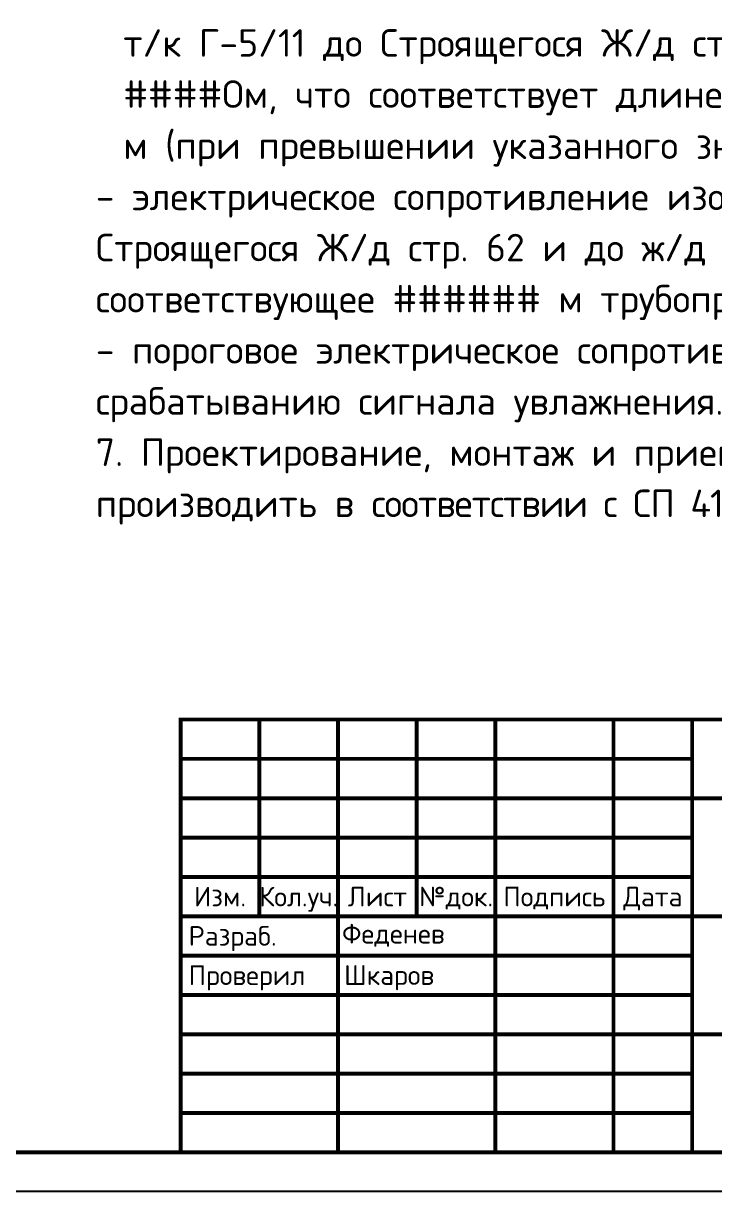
# Model space of a CAD drawing. Header units: millimetres. Extents: x -112426 to 6776, y 1218 to 38707.
# Drawn here: x 1495.2 to 1583, y 1401.8 to 1550.3 of the extents above; entities that cross this region are included whole.
import ezdxf
from ezdxf.enums import TextEntityAlignment as Align

# ---------------------------------------------------------------- set-up
doc = ezdxf.new("R2010")
doc.units = ezdxf.units.MM
doc.layers.add('Размер 3.5', color=250, linetype='Continuous', lineweight=35)
doc.layers.add('Размеры на чертеже', color=250, linetype='Continuous', lineweight=25)
doc.styles.add('-ISOCPEUR-', font='isocpeur.TTF')

# ---------------------------------------------------------------- blocks, each defined once
blk = doc.blocks.new('*U156')
blk.add_lwpolyline([(0, 0), (420, 0), (420, -297), (0, -297)], close=True)
at = {"const_width": 0.5}
blk.add_lwpolyline([(20, -5), (415, -5), (415, -292), (20, -292)], close=True, dxfattribs=at)
for points in [[(230, -292), (230, -237), (415, -237)], [(240, -237), (240, -262)], [(250, -237), (250, -292)], [(260, -237), (260, -262)], [(270, -237), (270, -292)], [(285, -237), (285, -292)], [(295, -237), (295, -292)], [(230, -242), (295, -242)], [(230, -247), (295, -247)], [(295, -247), (415, -247)], [(230, -252), (295, -252)], [(230, -257), (295, -257)], [(230, -262), (415, -262)], [(230, -267), (295, -267)], [(230, -272), (295, -272)], [(230, -277), (295, -277)], [(295, -277), (415, -277)], [(230, -282), (295, -282)], [(230, -287), (295, -287)]]:
    blk.add_lwpolyline(points, dxfattribs=at)
at = {"style": '-ISOCPEUR-'}
for s, p in [('Изм.', (235, -259.5)), ('Кол.уч.', (245, -259.5)), ('Лист', (255, -259.5)), ('№док.', (265, -259.5)), ('Подпись', (277.5, -259.5)), ('Дата', (290, -259.5))]:
    blk.add_text(s, height=2.5, dxfattribs=at).set_placement(p, align=Align.MIDDLE_CENTER)
for s, p in [('Разраб.', (231, -264.5)), ('Проверил', (231, -269.5))]:
    blk.add_text(s, height=2.5, dxfattribs=at).set_placement(p, align=Align.MIDDLE_LEFT)
blk.add_attdef('РАЗРАБОТАЛ', text='', height=2.5, dxfattribs=at).set_placement((250.5, -264.22), align=Align.MIDDLE_LEFT)
at = {"style": '-ISOCPEUR-', "flags": 8}
for tag, height, p in [('ДАТА', 2.5, (290.07, -264.4)), ('ДАТА1', 2.5, (290.07, -269.4)), ('ЛИСТ', 3, (386.39, -271.92)), ('ЛИСТОВ', 3, (403.89, -271.92)), ('ФОРМАТ', 3, (380.97, -294.75))]:
    blk.add_attdef(tag, text='', height=height, dxfattribs=at).set_placement(p, align=Align.MIDDLE_CENTER)
at = {"style": '-ISOCPEUR-'}
blk.add_attdef('ПРОВЕРИЛ', (250.75, -270.73), '', height=2.5, dxfattribs=at)
at = {"style": '-ISOCPEUR-', "flags": 8}
blk.add_attdef('ИМЯ_ЧЕРТЕЖА_001', (321.33, -285.18), '', height=3, dxfattribs=at)

msp = doc.modelspace()

# ---------------------------------------------------------------- block references
at = {"layer": 'Размеры на чертеже', "lineweight": 90}
ref = msp.add_blockref('*U156', (1285.179, 1698.791), dxfattribs=at)
ref.add_attrib('РАЗРАБОТАЛ', 'Феденев', dxfattribs={"layer": '0', "height": 2.5, "style": '-ISOCPEUR-'}).set_placement((1535.68, 1434.567), align=Align.MIDDLE_LEFT)
ref.add_attrib('ПРОВЕРИЛ', 'Шкаров', (1535.928, 1428.062), dxfattribs={"layer": '0', "height": 2.5, "style": '-ISOCPEUR-'})

# ---------------------------------------------------------------- texts
at = {"layer": 'Размер 3.5', "insert": (1504.382, 1686.05), "char_height": 3.5, "width": 175.97762, "attachment_point": 1, "line_spacing_factor": 1.114286, "style": '-ISOCPEUR-'}
msp.add_mtext('Общие указания\\P\\pi-3.5,l3.5,t3.5,10.5,14;1.^IНастоящий комплект разработан на основании чертежа части ТС лист 2. \\P\\pi0,l0,tz;Трубопроводы снабжены двумя линейными проводниками-индикаторами (основной сигнальный проводник и транзитный проводник) системы оперативного дистанционного контроля (ОДК) увлажнения изоляции в процессе эксплуатации теплопровода.\\P\\pi-3.5,l3.5,t3.5,10.5,14;1.^IВ качестве основного сигнального провода используется провод \\P\\pi0,t10.5,14;маркированный, расположенный справа по направлению подачи воды к \\Pпотребителю на обоих трубопроводах.\\P\\pi-3.5,t3.5,10.5,14;2.^IСистема ОДК включает:\\P\\ptz;-^Iмедные проводники-индикаторы, проходящие по всей длине трубопроводов;\\P-^Iклеммные коробки с вводами и терминалы для подключения приборов и соединения сигнальных проводников в точках контроля;\\P-^Iкабели для соединения проводников-индикаторов;\\P-^Iпереносной детектор;\\P-^Iпереходное устройство.\\P\\pt3.5,10.5,14;5.^IЭлементы сигнальной системы ОДК, в том числе приборы ОДК, должны \\P\\pi0,t10.5,14;поставляться комплектно в заводском исполнении.\\P\\pi-3.5,t3.5,10.5,14;6.^IПараметры системы ОДК:\\P\\ptz;-^Iэлектрическое сопротивление сигнальной цепи (петли): на участке от т/к Г-5/11 до Строящегося Ж/д стр. 62 и до ж/д №10 2-й Брагинский пр.  ####Ом, что соответствует длине контролируемого трубопровода - ###### м (при превышении указанного значения детектор срабатывает на обрыв).\\P\\pi0,l0;- электрическое сопротивление изоляции на участке от т/к Г-5/11 до Строящегося Ж/д стр. 62 и до ж/д №10 2-й Брагинский пр.  - ####МОм, соответствующее ###### м трубопровода .\\P- пороговое электрическое сопротивление изоляции 1-5 кОм, соответствующее срабатыванию сигнала увлажнения.\\P7. Проектирование, монтаж и приемку в эксплуатацию системы ОДК производить в {\\T0.95;\\C7;соответствии с СП 41-105-2002, СП 315.1325800.2017.}', dxfattribs=at)

doc.saveas('drawing.dxf')
